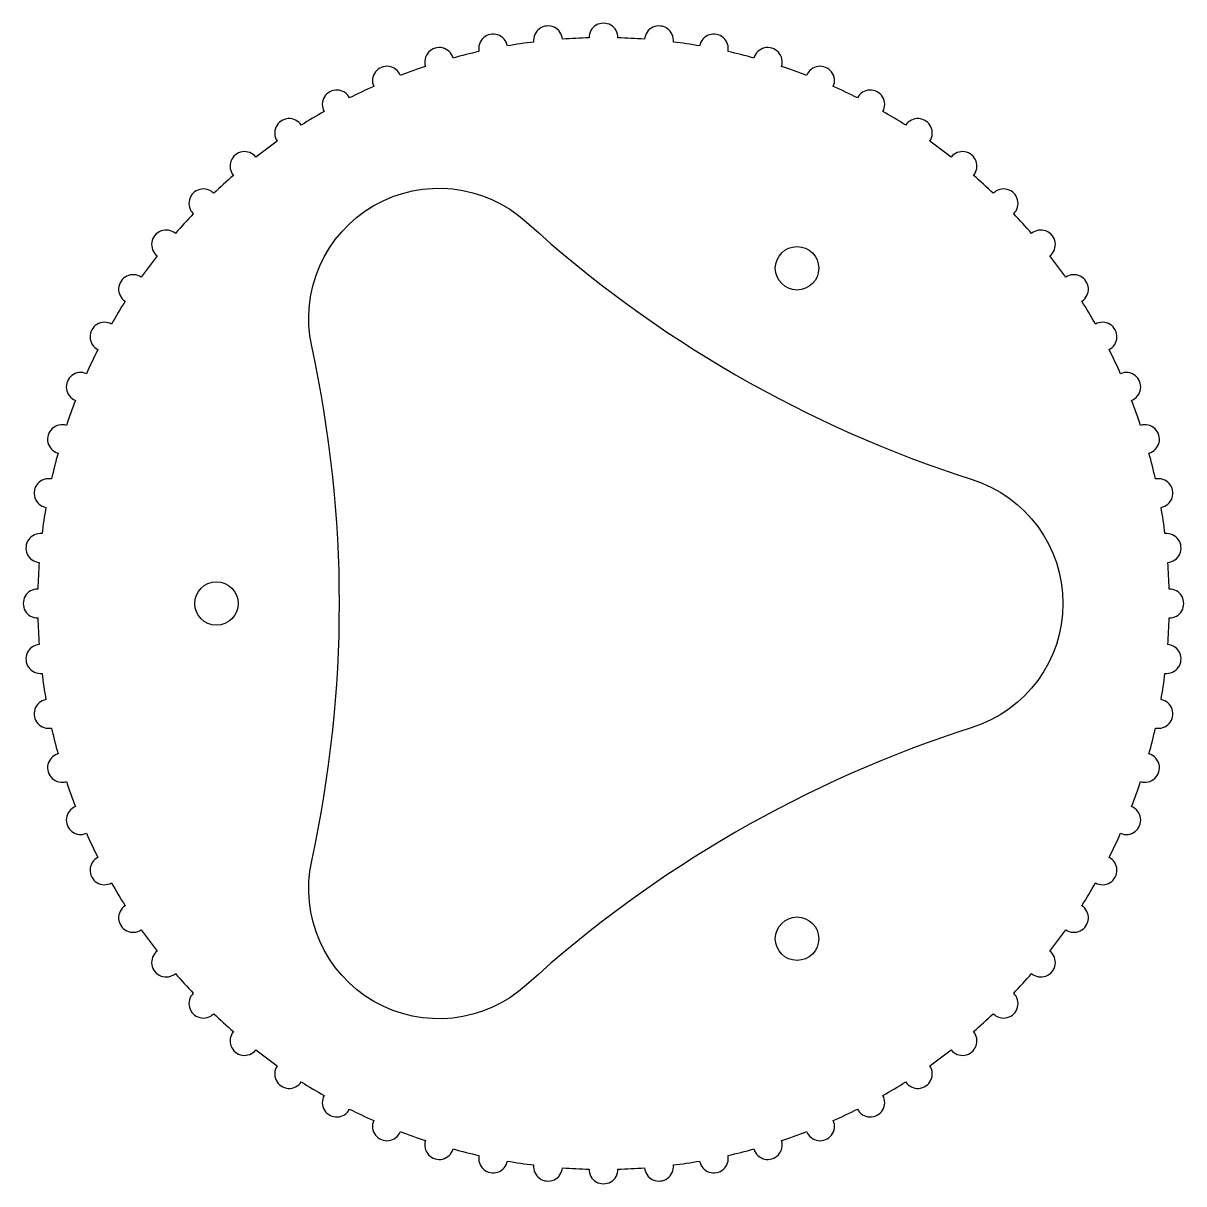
# Model space of a CAD drawing. Header units: millimetres. Extents: x -40.1 to 40.1, y -40.1 to 40.1.
import ezdxf

# ---------------------------------------------------------------- set-up
doc = ezdxf.new("R2010")
doc.units = ezdxf.units.MM

msp = doc.modelspace()

# ---------------------------------------------------------------- linework, layer by layer
for points in [[(-38.146, -8.607, 0.011758), (-37.699, -10.391, 1.012869), (-37.119, -12.305, 0.011758), (-36.499, -14.036, 1.012869), (-35.734, -15.884, 0.011758), (-34.948, -17.546, 1.012869), (-34.005, -19.31, 0.011758), (-33.06, -20.887, 1.012869), (-31.948, -22.55, 0.011758), (-30.853, -24.027, 1.012869), (-29.584, -25.573, 0.011758), (-28.349, -26.935, 1.012869), (-26.935, -28.349, 0.011758), (-25.573, -29.584, 1.012869), (-24.027, -30.853, 0.011758), (-22.55, -31.948, 1.012869), (-20.887, -33.06, 0.011758), (-19.31, -34.005, 1.012869), (-17.546, -34.948, 0.011758), (-15.884, -35.734, 1.012869), (-14.036, -36.499, 0.011758), (-12.305, -37.119, 1.012869), (-10.391, -37.699, 0.011758), (-8.607, -38.146, 1.012869), (-6.646, -38.536, 0.011758), (-4.827, -38.806, 1.012869), (-2.837, -39.002, 0.011758), (-1, -39.092, 1.012869), (1, -39.092, 0.011758), (2.837, -39.002, 1.012869), (4.827, -38.806, 0.011758), (6.646, -38.536, 1.012869), (8.607, -38.146, 0.011758), (10.391, -37.699, 1.012869), (12.305, -37.119, 0.011758), (14.036, -36.499, 1.012869), (15.884, -35.734, 0.011758), (17.546, -34.948, 1.012869), (19.31, -34.005, 0.011758), (20.887, -33.06, 1.012869), (22.55, -31.948, 0.011758), (24.027, -30.853, 1.012869), (25.573, -29.584, 0.011758), (26.935, -28.349, 1.012869), (28.349, -26.935, 0.011758), (29.584, -25.573, 1.012869), (30.853, -24.027, 0.011758), (31.948, -22.55, 1.012869), (33.06, -20.887, 0.011758), (34.005, -19.31, 1.012869), (34.948, -17.546, 0.011758), (35.734, -15.884, 1.012869), (36.499, -14.036, 0.011758), (37.119, -12.305, 1.012869), (37.699, -10.391, 0.011758), (38.146, -8.607, 1.012869), (38.536, -6.646, 0.011758), (38.806, -4.827, 1.012869), (39.002, -2.837, 0.011758), (39.092, -1, 1.012869), (39.092, 1, 0.011758), (39.002, 2.837, 1.012869), (38.806, 4.827, 0.011758), (38.536, 6.646, 1.012869), (38.146, 8.607, 0.011758), (37.699, 10.391, 1.012869), (37.119, 12.305, 0.011758), (36.499, 14.036, 1.012869), (35.734, 15.884, 0.011758), (34.948, 17.546, 1.012869), (34.005, 19.31, 0.011758), (33.06, 20.887, 1.012869), (31.948, 22.55, 0.011758), (30.853, 24.027, 1.012869), (29.584, 25.573, 0.011758), (28.349, 26.935, 1.012869), (26.935, 28.349, 0.011758), (25.573, 29.584, 1.012869), (24.027, 30.853, 0.011758), (22.55, 31.948, 1.012869), (20.887, 33.06, 0.011758), (19.31, 34.005, 1.012869), (17.546, 34.948, 0.011758), (15.884, 35.734, 1.012869), (14.036, 36.499, 0.011758), (12.305, 37.119, 1.012869), (10.391, 37.699, 0.011758), (8.607, 38.146, 1.012869), (6.646, 38.536, 0.011758), (4.827, 38.806, 1.012869), (2.837, 39.002, 0.011758), (1, 39.092, 1.012869), (-1, 39.092, 0.011758), (-2.837, 39.002, 1.012869), (-4.827, 38.806, 0.011758), (-6.646, 38.536, 1.012869), (-8.607, 38.146, 0.011758), (-10.391, 37.699, 1.012869), (-12.305, 37.119, 0.011758), (-14.036, 36.499, 1.012869), (-15.884, 35.734, 0.011758), (-17.546, 34.948, 1.012869), (-19.31, 34.005, 0.011758), (-20.887, 33.06, 1.012869), (-22.55, 31.948, 0.011758), (-24.027, 30.853, 1.012869), (-25.573, 29.584, 0.011758), (-26.935, 28.349, 1.012869), (-28.349, 26.935, 0.011758), (-29.584, 25.573, 1.012869), (-30.853, 24.027, 0.011758), (-31.948, 22.55, 1.012869), (-33.06, 20.887, 0.011758), (-34.005, 19.31, 1.012869), (-34.948, 17.546, 0.011758), (-35.734, 15.884, 1.012869), (-36.499, 14.036, 0.011758), (-37.119, 12.305, 1.012869), (-37.699, 10.391, 0.011758), (-38.146, 8.607, 1.012869), (-38.536, 6.646, 0.011758), (-38.806, 4.827, 1.012869), (-39.002, 2.837, 0.011758), (-39.092, 1, 1.012869), (-39.092, -1, 0.011758), (-39.002, -2.837, 1.012869), (-38.806, -4.827, 0.011758), (-38.536, -6.646, 1.012869)], [(-5.317, -26.358, -0.730709), (-20.168, -17.783, 0.107857), (-20.168, 17.783, -0.730709), (-5.317, 26.358, 0.107857), (25.485, 8.575, -0.730709), (25.485, -8.575, 0.107857)]]:
    msp.add_lwpolyline(points, format="xyb", close=True)
for centre in [(13.375, 23.166), (-26.75, 0), (13.375, -23.166)]:
    msp.add_circle(centre, 1.5)

doc.saveas('drawing.dxf')
